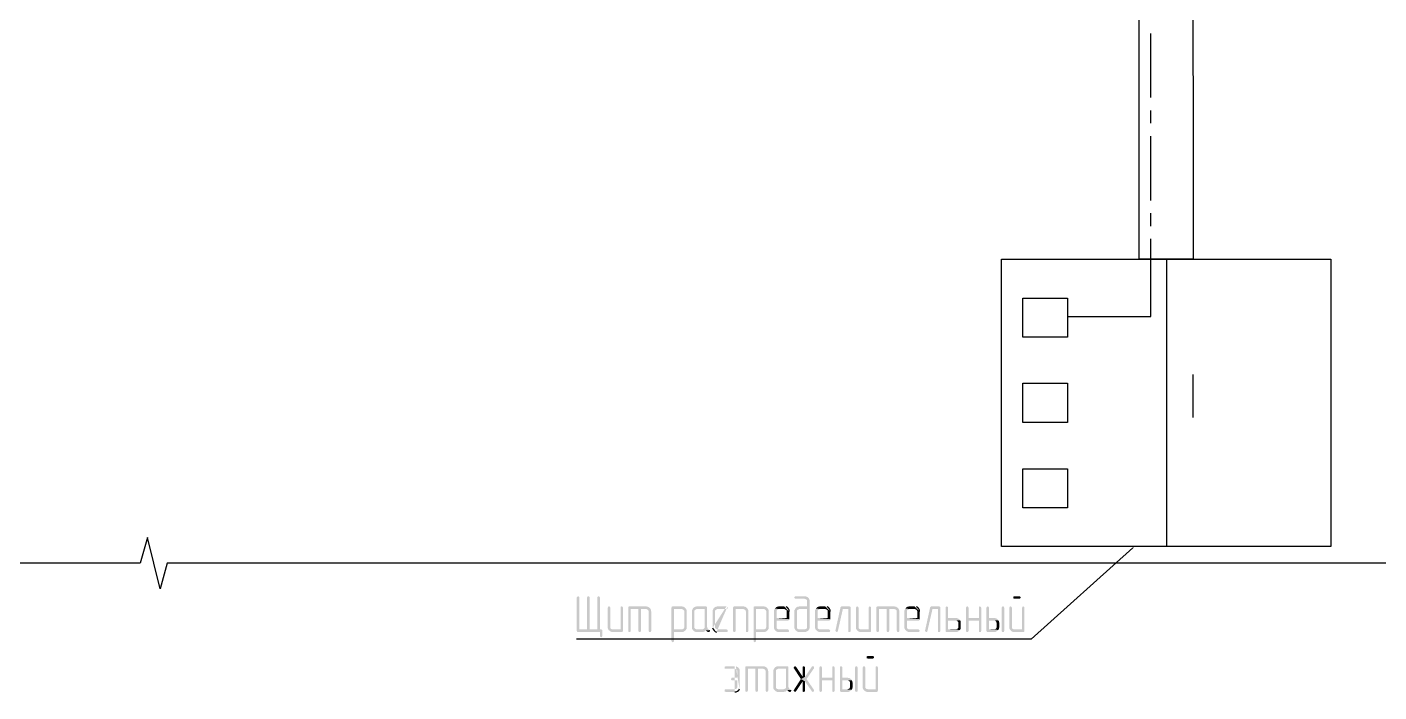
# Model space of a CAD drawing. Header units: millimetres. Extents: x -211 to 10565, y -2293 to 2244.
# Drawn here: x 5280.6 to 5412.1, y -282 to -217.3 of the extents above; entities that cross this region are included whole.
import ezdxf

# ---------------------------------------------------------------- set-up
doc = ezdxf.new("R2010")
doc.units = ezdxf.units.MM
doc.layers.add('PDF _Геометрия', color=7, linetype='Continuous')
doc.layers.add('PDF _Сплошная заливка', color=7, linetype='Continuous')

msp = doc.modelspace()

# ---------------------------------------------------------------- hatches: boundary and pattern name
at = {"layer": 'PDF _Сплошная заливка', "transparency": 33554559}
for points in [[(5334.19, -272.7), (5334.11, -272.74), (5334.06, -272.82), (5334.06, -276.08), (5334.11, -276.17), (5334.19, -276.19), (5336.31, -276.19), (5336.31, -276.57), (5336.35, -276.65), (5336.43, -276.7), (5336.52, -276.65), (5336.54, -276.57), (5336.54, -276.04), (5336.52, -275.96), (5336.43, -275.93), (5334.32, -275.93), (5334.32, -272.82), (5334.28, -272.74)], [(5335.19, -272.7), (5335.1, -272.74), (5335.06, -272.82), (5335.06, -275.93), (5334.32, -275.93), (5335.31, -275.93), (5335.31, -272.82), (5335.27, -272.74)], [(5336.18, -272.7), (5336.1, -272.74), (5336.05, -272.82), (5336.05, -275.93), (5335.31, -275.93), (5336.31, -275.93), (5336.31, -272.82), (5336.26, -272.74)], [(5356.22, -272.7), (5355.33, -272.7), (5355.25, -272.74), (5355.22, -272.82), (5355.25, -272.91), (5355.35, -272.95), (5356.22, -272.95), (5356.3, -272.97), (5356.39, -273.01), (5356.45, -273.1), (5356.47, -273.21), (5356.47, -273.69), (5355.71, -273.69), (5355.63, -273.71), (5355.52, -273.73), (5355.44, -273.78), (5355.37, -273.84), (5355.31, -273.92), (5356.47, -273.95), (5356.47, -275.68), (5356.45, -275.79), (5356.39, -275.87), (5356.3, -275.91), (5356.22, -275.93), (5355.71, -275.93), (5355.31, -275.96), (5355.37, -276.04), (5355.44, -276.1), (5355.52, -276.15), (5355.63, -276.19), (5356.32, -276.19), (5356.49, -276.1), (5356.58, -276.04), (5356.62, -275.98), (5356.68, -275.89), (5356.71, -275.79), (5356.71, -273.1), (5356.68, -273.01), (5356.64, -272.93), (5356.49, -272.78), (5356.41, -272.74), (5356.3, -272.72)], [(5377.13, -272.7), (5376.62, -272.7), (5376.53, -272.74), (5376.51, -272.82), (5376.53, -272.91), (5376.62, -272.95), (5377.13, -272.95), (5377.21, -272.91), (5377.25, -272.82), (5377.21, -272.74)], [(5337.2, -273.69), (5337.11, -273.73), (5337.07, -273.82), (5337.07, -275.79), (5337.09, -275.87), (5337.15, -275.98), (5337.56, -275.93), (5337.47, -275.91), (5337.39, -275.87), (5337.32, -275.79), (5337.32, -273.82), (5337.28, -273.73)], [(5338.42, -273.69), (5338.34, -273.73), (5338.32, -273.82), (5338.32, -275.93), (5337.56, -275.93), (5337.15, -275.98), (5337.28, -276.1), (5337.45, -276.19), (5338.47, -276.19), (5338.53, -276.15), (5338.55, -276.06), (5338.55, -273.82), (5338.51, -273.73)], [(5340.79, -273.69), (5339.16, -273.69), (5339.08, -273.73), (5339.06, -273.82), (5339.06, -276.06), (5339.1, -276.17), (5339.18, -276.19), (5339.27, -276.17), (5339.27, -276.15), (5339.31, -276.06), (5339.31, -273.95), (5340.79, -273.95), (5341.22, -273.92), (5341.15, -273.84), (5341.07, -273.78), (5340.98, -273.73), (5340.9, -273.71)], [(5340.31, -273.95), (5340.05, -273.95), (5340.05, -276.06), (5340.09, -276.17), (5340.18, -276.19), (5340.26, -276.17), (5340.26, -276.15), (5340.31, -276.06)], [(5341.22, -273.92), (5340.79, -273.95), (5340.9, -273.97), (5341.03, -274.09), (5341.05, -274.2), (5341.05, -276.06), (5341.09, -276.17), (5341.17, -276.19), (5341.26, -276.17), (5341.26, -276.15), (5341.3, -276.06), (5341.3, -274.2), (5341.28, -274.09), (5341.26, -274.01)], [(5344.26, -273.69), (5343.37, -273.69), (5343.29, -273.73), (5343.27, -273.82), (5343.27, -277.06), (5343.31, -277.14), (5343.4, -277.18), (5343.48, -277.14), (5343.52, -277.06), (5343.52, -276.19), (5344.37, -276.19), (5344.54, -276.1), (5344.62, -276.04), (5344.67, -275.98), (5343.52, -275.93), (5343.52, -273.95), (5344.26, -273.95), (5344.67, -273.92), (5344.6, -273.84), (5344.54, -273.78), (5344.45, -273.73), (5344.37, -273.71)], [(5344.67, -273.92), (5344.26, -273.95), (5344.35, -273.97), (5344.43, -274.03), (5344.5, -274.09), (5344.52, -274.2), (5344.52, -275.68), (5344.5, -275.79), (5344.43, -275.87), (5344.35, -275.91), (5344.26, -275.93), (5343.52, -275.93), (5344.67, -275.98), (5344.73, -275.89), (5344.75, -275.79), (5344.75, -274.09), (5344.73, -274.01)], [(5345.34, -273.92), (5345.26, -274.09), (5345.26, -275.79), (5345.28, -275.87), (5345.34, -275.98), (5345.47, -276.1), (5345.55, -276.15), (5345.64, -276.19), (5346.27, -276.19), (5346.38, -276.17), (5346.46, -276.15), (5346.55, -276.08), (5346.61, -276.02), (5346.99, -276), (5346.91, -275.96), (5345.74, -275.93), (5345.66, -275.91), (5345.58, -275.87), (5345.51, -275.79), (5345.51, -274.09), (5345.58, -274.03), (5345.66, -273.97), (5345.74, -273.95), (5346.51, -273.95)], [(5346.61, -273.69), (5345.74, -273.69), (5345.64, -273.71), (5345.55, -273.73), (5345.47, -273.78), (5345.38, -273.86), (5345.34, -273.92), (5346.51, -273.95), (5346.51, -275.68), (5346.49, -275.79), (5346.42, -275.87), (5346.34, -275.91), (5346.25, -275.93), (5345.74, -275.93), (5346.91, -275.96), (5346.87, -275.91), (5346.78, -275.85), (5346.76, -275.79), (5346.74, -275.68), (5346.74, -273.8), (5346.72, -273.73)], [(5350.25, -273.69), (5349.36, -273.69), (5349.28, -273.73), (5349.26, -273.82), (5349.26, -276.06), (5349.3, -276.17), (5349.38, -276.19), (5349.47, -276.17), (5349.47, -276.15), (5349.51, -276.06), (5349.51, -273.95), (5350.25, -273.95), (5350.67, -273.92), (5350.61, -273.84), (5350.53, -273.78), (5350.44, -273.73), (5350.36, -273.71)], [(5350.67, -273.92), (5350.25, -273.95), (5350.34, -273.97), (5350.42, -274.03), (5350.48, -274.09), (5350.51, -274.2), (5350.51, -276.06), (5350.53, -276.17), (5350.61, -276.19), (5350.72, -276.17), (5350.72, -276.15), (5350.74, -276.06), (5350.74, -274.09), (5350.72, -274.01)], [(5352.24, -273.69), (5351.35, -273.69), (5351.27, -273.73), (5351.25, -273.82), (5351.25, -277.06), (5351.29, -277.14), (5351.37, -277.18), (5351.46, -277.14), (5351.5, -277.06), (5351.5, -276.19), (5352.35, -276.19), (5352.52, -276.1), (5352.6, -276.04), (5352.64, -275.98), (5351.5, -275.93), (5351.5, -273.95), (5352.24, -273.95), (5352.64, -273.92), (5352.58, -273.84), (5352.52, -273.78), (5352.43, -273.73), (5352.35, -273.71)], [(5352.64, -273.92), (5352.24, -273.95), (5352.33, -273.97), (5352.41, -274.03), (5352.47, -274.09), (5352.49, -274.2), (5352.49, -275.68), (5352.47, -275.79), (5352.41, -275.87), (5352.33, -275.91), (5352.24, -275.93), (5351.5, -275.93), (5352.64, -275.98), (5352.71, -275.89), (5352.73, -275.79), (5352.73, -274.09), (5352.71, -274.01)], [(5353.32, -273.92), (5353.24, -274.09), (5353.24, -275.79), (5353.26, -275.87), (5353.32, -275.98), (5353.45, -276.1), (5353.53, -276.15), (5353.62, -276.19), (5354.61, -276.19), (5354.7, -276.15), (5354.72, -276.06), (5354.67, -275.98), (5354.59, -275.93), (5353.72, -275.93), (5353.64, -275.91), (5353.55, -275.87), (5353.49, -275.79), (5353.49, -275.07), (5354.63, -275.07), (5354.7, -275.02), (5354.72, -274.94), (5353.49, -274.81), (5353.49, -274.09), (5353.55, -274.03), (5353.64, -273.97), (5353.72, -273.95), (5354.23, -273.95)], [(5355.31, -273.92), (5355.22, -274.09), (5355.22, -275.79), (5355.25, -275.87), (5355.31, -275.96), (5355.71, -275.93), (5355.63, -275.91), (5355.54, -275.87), (5355.48, -275.79), (5355.48, -274.09), (5355.54, -274.03), (5355.63, -273.97), (5355.71, -273.95), (5356.47, -273.95)], [(5357.32, -273.92), (5357.23, -274.09), (5357.23, -275.79), (5357.26, -275.87), (5357.32, -275.98), (5357.45, -276.1), (5357.62, -276.19), (5358.61, -276.19), (5358.69, -276.15), (5358.72, -276.06), (5358.67, -275.98), (5358.59, -275.93), (5357.72, -275.93), (5357.64, -275.91), (5357.55, -275.87), (5357.49, -275.79), (5357.49, -275.07), (5358.63, -275.07), (5358.69, -275.02), (5358.72, -274.94), (5357.49, -274.81), (5357.49, -274.09), (5357.55, -274.03), (5357.64, -273.97), (5357.72, -273.95), (5358.23, -273.95)], [(5360.58, -273.69), (5359.84, -273.69), (5359.77, -273.71), (5359.71, -273.8), (5359.22, -276.04), (5359.22, -276.06), (5359.27, -276.15), (5359.35, -276.19), (5359.41, -276.17), (5359.46, -276.08), (5359.94, -273.95), (5360.47, -273.95), (5360.7, -273.82), (5360.7, -273.8), (5360.68, -273.73)], [(5360.7, -273.82), (5360.47, -273.95), (5360.47, -276.06), (5360.49, -276.17), (5360.58, -276.19), (5360.68, -276.17), (5360.68, -276.15), (5360.7, -276.06)], [(5361.34, -273.69), (5361.26, -273.73), (5361.21, -273.82), (5361.21, -275.79), (5361.23, -275.87), (5361.3, -275.98), (5361.7, -275.93), (5361.61, -275.91), (5361.53, -275.87), (5361.47, -275.79), (5361.47, -273.82), (5361.42, -273.73)], [(5362.57, -273.69), (5362.48, -273.73), (5362.46, -273.82), (5362.46, -275.93), (5361.7, -275.93), (5361.3, -275.98), (5361.42, -276.1), (5361.59, -276.19), (5362.61, -276.19), (5362.67, -276.15), (5362.69, -276.06), (5362.69, -273.82), (5362.65, -273.73)], [(5364.94, -273.69), (5363.31, -273.69), (5363.22, -273.73), (5363.2, -273.82), (5363.2, -276.06), (5363.24, -276.17), (5363.33, -276.19), (5363.41, -276.17), (5363.41, -276.15), (5363.46, -276.06), (5363.46, -273.95), (5364.94, -273.95), (5365.36, -273.92), (5365.3, -273.84), (5365.21, -273.78), (5365.13, -273.73), (5365.04, -273.71)], [(5364.45, -273.95), (5364.2, -273.95), (5364.2, -276.06), (5364.24, -276.17), (5364.32, -276.19), (5364.41, -276.17), (5364.41, -276.15), (5364.45, -276.06)], [(5365.36, -273.92), (5364.94, -273.95), (5365.04, -273.97), (5365.17, -274.09), (5365.19, -274.2), (5365.19, -276.06), (5365.23, -276.17), (5365.32, -276.19), (5365.4, -276.17), (5365.4, -276.15), (5365.44, -276.06), (5365.44, -274.2), (5365.42, -274.09), (5365.4, -274.01)], [(5366.02, -273.92), (5365.93, -274.09), (5365.93, -275.79), (5365.95, -275.87), (5366.02, -275.98), (5366.14, -276.1), (5366.31, -276.19), (5367.31, -276.19), (5367.39, -276.15), (5367.41, -276.06), (5367.37, -275.98), (5367.29, -275.93), (5366.42, -275.93), (5366.33, -275.91), (5366.25, -275.87), (5366.19, -275.79), (5366.19, -275.07), (5367.33, -275.07), (5367.39, -275.02), (5367.41, -274.94), (5366.19, -274.81), (5366.19, -274.09), (5366.25, -274.03), (5366.33, -273.97), (5366.42, -273.95), (5366.93, -273.95)], [(5369.3, -273.69), (5368.56, -273.69), (5368.49, -273.71), (5368.43, -273.8), (5367.94, -276.04), (5367.94, -276.06), (5367.98, -276.15), (5368.07, -276.19), (5368.13, -276.17), (5368.17, -276.08), (5368.66, -273.95), (5369.19, -273.95), (5369.42, -273.82), (5369.42, -273.8), (5369.4, -273.73)], [(5369.42, -273.82), (5369.19, -273.95), (5369.19, -276.06), (5369.21, -276.17), (5369.3, -276.19), (5369.4, -276.17), (5369.4, -276.15), (5369.42, -276.06)], [(5370.06, -273.69), (5369.97, -273.73), (5369.93, -273.82), (5369.93, -276.08), (5369.97, -276.17), (5370.06, -276.19), (5371.01, -276.19), (5371.12, -276.15), (5371.2, -276.1), (5371.29, -276.04), (5371.33, -275.98), (5370.18, -275.93), (5370.18, -275.07), (5370.93, -275.07), (5371.35, -275.05), (5371.29, -274.96), (5371.2, -274.9), (5371.12, -274.86), (5371.03, -274.83), (5370.93, -274.81), (5370.18, -274.81), (5370.18, -273.82), (5370.14, -273.73)], [(5372.05, -273.69), (5371.96, -273.73), (5371.92, -273.82), (5371.92, -276.06), (5371.96, -276.17), (5372.05, -276.19), (5372.13, -276.17), (5372.13, -276.15), (5372.17, -276.06), (5372.17, -275.07), (5373.17, -275.07), (5372.17, -274.81), (5372.17, -273.82), (5372.13, -273.73)], [(5373.27, -273.69), (5373.19, -273.73), (5373.17, -273.82), (5373.17, -274.81), (5372.17, -274.81), (5373.17, -275.07), (5373.17, -276.06), (5373.19, -276.17), (5373.27, -276.19), (5373.38, -276.17), (5373.38, -276.15), (5373.4, -276.06), (5373.4, -273.82), (5373.36, -273.73)], [(5374.04, -273.69), (5373.95, -273.73), (5373.91, -273.82), (5373.91, -276.08), (5373.95, -276.17), (5374.04, -276.19), (5374.76, -276.19), (5374.84, -276.15), (5374.92, -276.1), (5375.01, -276.04), (5375.07, -275.98), (5374.16, -275.93), (5374.16, -275.07), (5374.65, -275.07), (5375.07, -275.05), (5375.01, -274.96), (5374.92, -274.9), (5374.84, -274.86), (5374.76, -274.83), (5374.65, -274.81), (5374.16, -274.81), (5374.16, -273.82), (5374.12, -273.73)], [(5375.52, -273.69), (5375.43, -273.73), (5375.39, -273.82), (5375.39, -276.08), (5375.43, -276.17), (5375.52, -276.19), (5375.6, -276.17), (5375.62, -276.15), (5375.64, -276.06), (5375.64, -273.82), (5375.6, -273.73)], [(5376.26, -273.69), (5376.17, -273.73), (5376.13, -273.82), (5376.13, -275.79), (5376.15, -275.87), (5376.22, -275.96), (5376.62, -275.93), (5376.53, -275.91), (5376.45, -275.87), (5376.38, -275.79), (5376.38, -273.82), (5376.34, -273.73)], [(5377.49, -273.69), (5377.4, -273.73), (5377.38, -273.82), (5377.38, -275.93), (5376.62, -275.93), (5376.22, -275.96), (5376.28, -276.04), (5376.34, -276.1), (5376.43, -276.15), (5376.53, -276.19), (5377.53, -276.19), (5377.59, -276.15), (5377.61, -276.06), (5377.61, -273.82), (5377.57, -273.73)], [(5346.99, -276), (5346.61, -276.02), (5346.72, -276.13), (5346.76, -276.15), (5346.84, -276.19), (5346.89, -276.19), (5346.97, -276.17), (5347.01, -276.06)], [(5371.35, -275.05), (5370.93, -275.07), (5371.01, -275.09), (5371.09, -275.13), (5371.16, -275.22), (5371.18, -275.32), (5371.18, -275.68), (5371.16, -275.79), (5371.09, -275.87), (5371.01, -275.91), (5370.93, -275.93), (5370.18, -275.93), (5371.33, -275.98), (5371.39, -275.89), (5371.41, -275.79), (5371.41, -275.22), (5371.39, -275.13)], [(5375.07, -275.05), (5374.65, -275.07), (5374.76, -275.09), (5374.82, -275.13), (5374.88, -275.22), (5374.9, -275.32), (5374.9, -275.68), (5374.88, -275.79), (5374.82, -275.87), (5374.76, -275.91), (5374.65, -275.93), (5374.16, -275.93), (5375.07, -275.98), (5375.12, -275.89), (5375.16, -275.68), (5375.16, -275.32), (5375.14, -275.22), (5375.12, -275.13)], [(5362.86, -278.52), (5362.36, -278.52), (5362.27, -278.56), (5362.25, -278.64), (5362.27, -278.73), (5362.36, -278.77), (5362.86, -278.77), (5362.95, -278.73), (5362.99, -278.64), (5362.95, -278.56)], [(5352.18, -279.51), (5350.55, -279.51), (5350.46, -279.55), (5350.44, -279.64), (5350.44, -281.88), (5350.48, -281.99), (5350.57, -282.01), (5350.65, -281.99), (5350.65, -281.97), (5350.7, -281.88), (5350.7, -279.76), (5352.18, -279.76), (5352.6, -279.74), (5352.54, -279.66), (5352.45, -279.6), (5352.37, -279.55), (5352.28, -279.53)], [(5351.69, -279.76), (5351.44, -279.76), (5351.44, -281.88), (5351.48, -281.99), (5351.56, -282.01), (5351.65, -281.99), (5351.65, -281.97), (5351.69, -281.88)], [(5352.6, -279.74), (5352.18, -279.76), (5352.28, -279.79), (5352.41, -279.91), (5352.43, -280.02), (5352.43, -281.88), (5352.47, -281.99), (5352.56, -282.01), (5352.64, -281.99), (5352.64, -281.97), (5352.69, -281.88), (5352.69, -280.02), (5352.66, -279.91), (5352.64, -279.83)], [(5353.26, -279.74), (5353.17, -279.91), (5353.17, -281.61), (5353.19, -281.69), (5353.26, -281.8), (5353.38, -281.92), (5353.47, -281.97), (5353.55, -282.01), (5354.19, -282.01), (5354.29, -281.99), (5354.38, -281.97), (5354.46, -281.9), (5354.53, -281.84), (5354.91, -281.82), (5354.82, -281.78), (5353.66, -281.75), (5353.57, -281.73), (5353.49, -281.69), (5353.43, -281.61), (5353.43, -279.91), (5353.49, -279.85), (5353.57, -279.79), (5353.66, -279.76), (5354.42, -279.76)], [(5354.53, -279.51), (5353.66, -279.51), (5353.55, -279.53), (5353.47, -279.55), (5353.38, -279.6), (5353.3, -279.68), (5353.26, -279.74), (5354.42, -279.76), (5354.42, -281.5), (5354.4, -281.61), (5354.34, -281.69), (5354.25, -281.73), (5354.17, -281.75), (5353.66, -281.75), (5354.82, -281.78), (5354.78, -281.73), (5354.7, -281.67), (5354.67, -281.61), (5354.65, -281.5), (5354.65, -279.62), (5354.63, -279.55)], [(5355.29, -279.51), (5355.2, -279.57), (5355.16, -279.64), (5355.16, -279.68), (5355.18, -279.72), (5355.86, -280.76), (5356.26, -280.55), (5356.03, -280.53), (5355.39, -279.57), (5355.37, -279.55)], [(5357.02, -279.51), (5356.96, -279.53), (5356.92, -279.57), (5356.26, -280.55), (5355.86, -280.76), (5356.26, -280.99), (5356.92, -281.94), (5356.94, -281.97), (5357.02, -282.01), (5357.11, -281.97), (5357.15, -281.88), (5357.15, -281.86), (5357.13, -281.82), (5356.41, -280.76), (5357.13, -279.72), (5357.15, -279.64), (5357.11, -279.55)], [(5356.13, -279.51), (5356.05, -279.55), (5356.03, -279.64), (5356.03, -280.53), (5356.26, -280.55), (5356.26, -279.64), (5356.22, -279.55)], [(5357.78, -279.51), (5357.7, -279.55), (5357.66, -279.64), (5357.66, -281.88), (5357.7, -281.99), (5357.78, -282.01), (5357.87, -281.99), (5357.87, -281.97), (5357.91, -281.88), (5357.91, -280.89), (5358.91, -280.89), (5357.91, -280.63), (5357.91, -279.64), (5357.87, -279.55)], [(5359.01, -279.51), (5358.93, -279.55), (5358.91, -279.64), (5358.91, -280.63), (5357.91, -280.63), (5358.91, -280.89), (5358.91, -281.88), (5358.93, -281.99), (5359.01, -282.01), (5359.12, -281.99), (5359.12, -281.97), (5359.14, -281.88), (5359.14, -279.64), (5359.1, -279.55)], [(5359.77, -279.51), (5359.69, -279.55), (5359.65, -279.64), (5359.65, -281.9), (5359.69, -281.99), (5359.77, -282.01), (5360.49, -282.01), (5360.58, -281.97), (5360.66, -281.92), (5360.75, -281.86), (5360.81, -281.8), (5359.9, -281.75), (5359.9, -280.89), (5360.39, -280.89), (5360.81, -280.87), (5360.75, -280.78), (5360.66, -280.72), (5360.58, -280.67), (5360.49, -280.65), (5360.39, -280.63), (5359.9, -280.63), (5359.9, -279.64), (5359.86, -279.55)], [(5361.26, -279.51), (5361.17, -279.55), (5361.13, -279.64), (5361.13, -281.9), (5361.17, -281.99), (5361.26, -282.01), (5361.34, -281.99), (5361.36, -281.97), (5361.38, -281.88), (5361.38, -279.64), (5361.34, -279.55)], [(5362, -279.51), (5361.91, -279.55), (5361.87, -279.64), (5361.87, -281.61), (5361.89, -281.69), (5361.95, -281.78), (5362.36, -281.75), (5362.27, -281.73), (5362.19, -281.69), (5362.12, -281.61), (5362.12, -279.64), (5362.08, -279.55)], [(5363.22, -279.51), (5363.14, -279.55), (5363.12, -279.64), (5363.12, -281.75), (5362.36, -281.75), (5361.95, -281.78), (5362.02, -281.86), (5362.08, -281.92), (5362.16, -281.97), (5362.27, -282.01), (5363.27, -282.01), (5363.33, -281.97), (5363.35, -281.88), (5363.35, -279.64), (5363.31, -279.55)], [(5355.86, -280.76), (5355.18, -281.82), (5355.16, -281.88), (5355.2, -281.97), (5355.29, -282.01), (5355.35, -281.99), (5355.39, -281.94), (5356.03, -280.99), (5356.26, -280.99)], [(5356.26, -280.99), (5356.03, -280.99), (5356.03, -281.9), (5356.05, -281.99), (5356.13, -282.01), (5356.24, -281.99), (5356.24, -281.97), (5356.26, -281.88)], [(5360.81, -280.87), (5360.39, -280.89), (5360.49, -280.91), (5360.56, -280.95), (5360.62, -281.03), (5360.64, -281.14), (5360.64, -281.5), (5360.62, -281.61), (5360.56, -281.69), (5360.49, -281.73), (5360.39, -281.75), (5359.9, -281.75), (5360.81, -281.8), (5360.85, -281.71), (5360.9, -281.5), (5360.9, -281.14), (5360.87, -281.03), (5360.85, -280.95)], [(5354.91, -281.82), (5354.53, -281.84), (5354.63, -281.94), (5354.67, -281.97), (5354.76, -282.01), (5354.8, -282.01), (5354.89, -281.99), (5354.93, -281.88)]]:
    msp.add_hatch(color=256, dxfattribs=at).paths.add_polyline_path(points)
h = msp.add_hatch(color=256, dxfattribs=at)
h.paths.add_polyline_path([(5348.62, -273.69), (5347.75, -273.69), (5347.65, -273.71), (5347.56, -273.73), (5347.48, -273.78), (5347.39, -273.86), (5347.35, -273.92), (5347.27, -274.09), (5347.27, -275.79)], flags=0)
h.paths.add_polyline_path([(5347.65, -276.19), (5348.64, -276.19), (5348.73, -276.15), (5348.75, -276.06), (5348.71, -275.98), (5348.62, -275.93), (5347.75, -275.93), (5347.67, -275.91), (5347.59, -275.87), (5347.52, -275.79), (5347.52, -274.09), (5347.59, -274.03), (5347.67, -273.97), (5347.75, -273.95), (5348.64, -273.95), (5348.73, -273.9), (5348.75, -273.82), (5348.71, -273.73)], flags=0)
h = msp.add_hatch(color=256, dxfattribs=at)
h.paths.add_polyline_path([(5354.23, -273.69), (5353.72, -273.69), (5353.62, -273.71), (5353.53, -273.73), (5353.45, -273.78), (5353.36, -273.86), (5353.32, -273.92), (5354.23, -273.95), (5354.31, -273.97), (5354.4, -274.03), (5354.46, -274.09), (5354.48, -274.2), (5354.48, -274.81), (5353.49, -274.81), (5354.72, -274.94), (5354.72, -274.2)], flags=0)
h.paths.add_polyline_path([(5354.42, -273.73), (5354.34, -273.71)], flags=0)
h = msp.add_hatch(color=256, dxfattribs=at)
h.paths.add_polyline_path([(5358.23, -273.69), (5357.72, -273.69), (5357.62, -273.71), (5357.53, -273.73), (5357.45, -273.78), (5357.36, -273.86), (5357.32, -273.92), (5358.23, -273.95), (5358.31, -273.97), (5358.4, -274.03), (5358.46, -274.09), (5358.48, -274.2), (5358.48, -274.81), (5357.49, -274.81), (5358.72, -274.94), (5358.72, -274.2)], flags=0)
h.paths.add_polyline_path([(5358.42, -273.73), (5358.33, -273.71)], flags=0)
h = msp.add_hatch(color=256, dxfattribs=at)
h.paths.add_polyline_path([(5366.93, -273.69), (5366.42, -273.69), (5366.31, -273.71), (5366.23, -273.73), (5366.14, -273.78), (5366.06, -273.86), (5366.02, -273.92), (5366.93, -273.95), (5367.01, -273.97), (5367.1, -274.03), (5367.16, -274.09), (5367.18, -274.2), (5367.18, -274.81), (5366.19, -274.81), (5367.41, -274.94), (5367.41, -274.2)], flags=0)
h.paths.add_polyline_path([(5367.12, -273.73), (5367.03, -273.71)], flags=0)
h = msp.add_hatch(color=256, dxfattribs=at)
h.paths.add_polyline_path([(5349.43, -279.51), (5348.54, -279.51), (5348.45, -279.57), (5348.43, -279.64), (5348.45, -279.72), (5348.45, -279.74), (5348.56, -279.76), (5349.43, -279.76), (5349.51, -279.79), (5349.6, -279.85), (5349.66, -279.91), (5349.68, -280.02), (5349.68, -280.63), (5349.15, -280.63), (5349.09, -280.7), (5349.05, -280.76), (5349.09, -280.84), (5349.17, -280.89), (5349.68, -280.89), (5349.68, -281.5), (5349.66, -281.61), (5349.6, -281.69), (5349.51, -281.73), (5349.43, -281.75), (5348.54, -281.75), (5348.45, -281.8), (5348.43, -281.88), (5348.45, -281.97), (5348.56, -282.01), (5349.43, -282.01)], flags=0)
h.paths.add_polyline_path([(5349.89, -281.71), (5349.91, -281.61), (5349.91, -279.91), (5349.89, -279.83), (5349.85, -279.74), (5349.79, -279.66), (5349.7, -279.6), (5349.62, -279.55), (5349.53, -279.53)], flags=0)

# ---------------------------------------------------------------- linework, layer by layer
at = {"layer": 'PDF _Геометрия', "lineweight": 25}
for points in [[(5423.83, -197.56), (5431.25, -197.56), (5431.25, -269.48), (5294.22, -269.48), (5293.52, -271.98), (5292.31, -266.98), (5291.57, -269.48), (5154.6, -269.48), (5154.6, -197.18), (5152.11, -196.44), (5157.1, -195.21), (5154.6, -194.53), (5154.6, -122.95), (5291.64, -122.95)], [(5389.91, -224.18), (5389.91, -217.93)], [(5389.91, -226.67), (5389.91, -225.42)], [(5389.91, -234.19), (5389.91, -227.92)], [(5389.91, -236.68), (5389.91, -235.43)], [(5381.8, -245.49), (5389.91, -245.49), (5389.91, -237.93)], [(5391.41, -239.9), (5391.41, -267.87)], [(5393.99, -251.13), (5393.99, -255.3)], [(5388.15, -268), (5378.25, -276.89), (5334.04, -276.89)]]:
    msp.add_lwpolyline(points, dxfattribs=at)
for points in [[(5388.74, -168.4), (5393.97, -168.4), (5394.01, -239.9), (5388.78, -239.9)], [(5375.39, -267.87), (5375.39, -239.9), (5407.41, -239.9), (5407.41, -267.87)], [(5377.46, -247.5), (5377.46, -243.69), (5381.8, -243.69), (5381.8, -247.5)], [(5377.46, -255.79), (5377.46, -251.98), (5381.8, -251.98), (5381.8, -255.79)], [(5377.46, -264.11), (5377.46, -260.3), (5381.8, -260.3), (5381.8, -264.11)]]:
    msp.add_lwpolyline(points, close=True, dxfattribs=at)
for points in [[(5354.72, -274.2), (5354.74, -274), (5354.61, -273.8), (5354.42, -273.73)], [(5358.72, -274.2), (5358.74, -274), (5358.61, -273.8), (5358.42, -273.73)], [(5367.41, -274.2), (5367.44, -274), (5367.3, -273.8), (5367.12, -273.73)], [(5347.27, -275.79), (5347.3, -275.98), (5347.48, -276.12), (5347.65, -276.19)], [(5349.43, -282.01), (5349.62, -282.02), (5349.8, -281.88), (5349.89, -281.71)]]:
    msp.add_open_spline(points, degree=3, dxfattribs=at)
at = {"layer": 'PDF _Сплошная заливка', "lineweight": 25, "transparency": 33554559}
msp.add_solid([(5388.15, -267.98), (5388.3, -267.87), (5388.17, -268.02)], dxfattribs=at)

doc.saveas('drawing.dxf')
